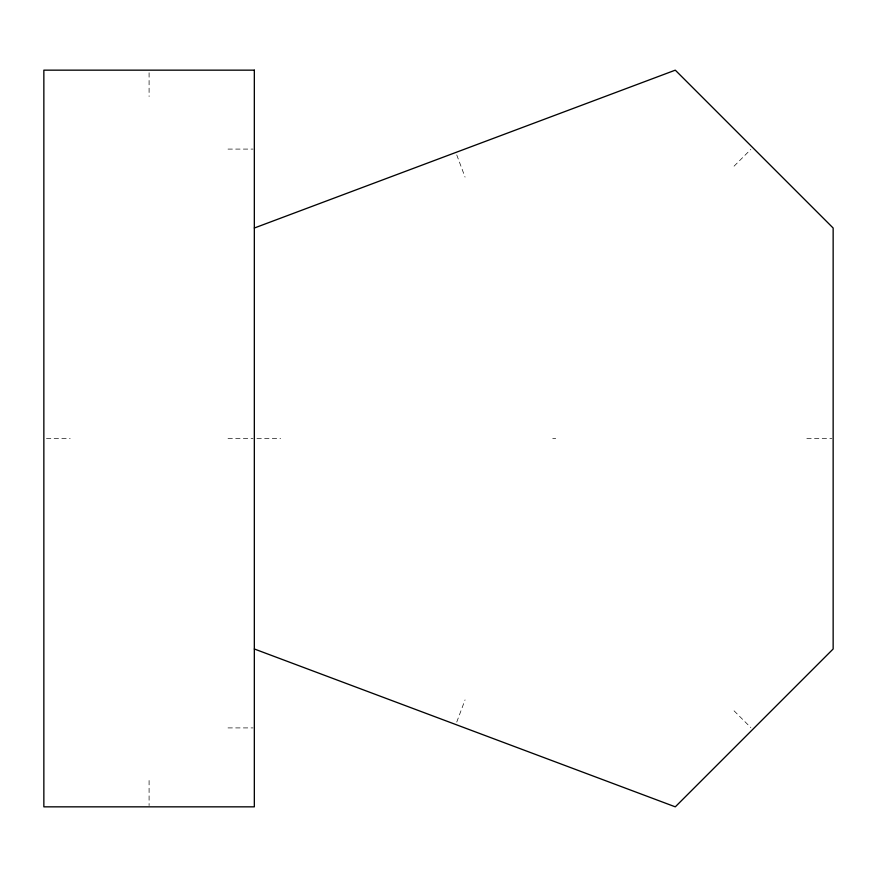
<?xml version="1.0" encoding="UTF-8"?>
<svg xmlns="http://www.w3.org/2000/svg" width="877" height="877" viewBox="0 0 877 877"><rect width="100%" height="100%" fill="white"/><g stroke="black" fill="none" stroke-linecap="round" stroke-linejoin="round"><path stroke-width="0.66" stroke-dasharray="4.38 3.29" d="M456.742 722.078L465.051 699.901M734.082 166.159L750.822 149.419M228.02 149.09L253.014 149.09M46.481 438.5L70.16 438.5M228.02 438.5L253.014 438.5M256.961 438.5L280.64 438.5M552.729 438.5L555.7 438.5M806.84 438.5L831.834 438.5M228.02 727.91L253.014 727.91M734.082 710.841L750.822 727.581M456.742 154.922L465.051 177.099M149.09 72.791L149.09 96.47M149.09 780.53L149.09 805.524"/><path stroke-width="1.32" d="M254.33 228.02L675.29 70.16L833.15 228.02L833.15 648.98L675.29 806.84L254.33 648.98M254.33 70.16L43.85 70.16L43.85 806.84L254.33 806.84L254.33 70.16"/></g></svg>
